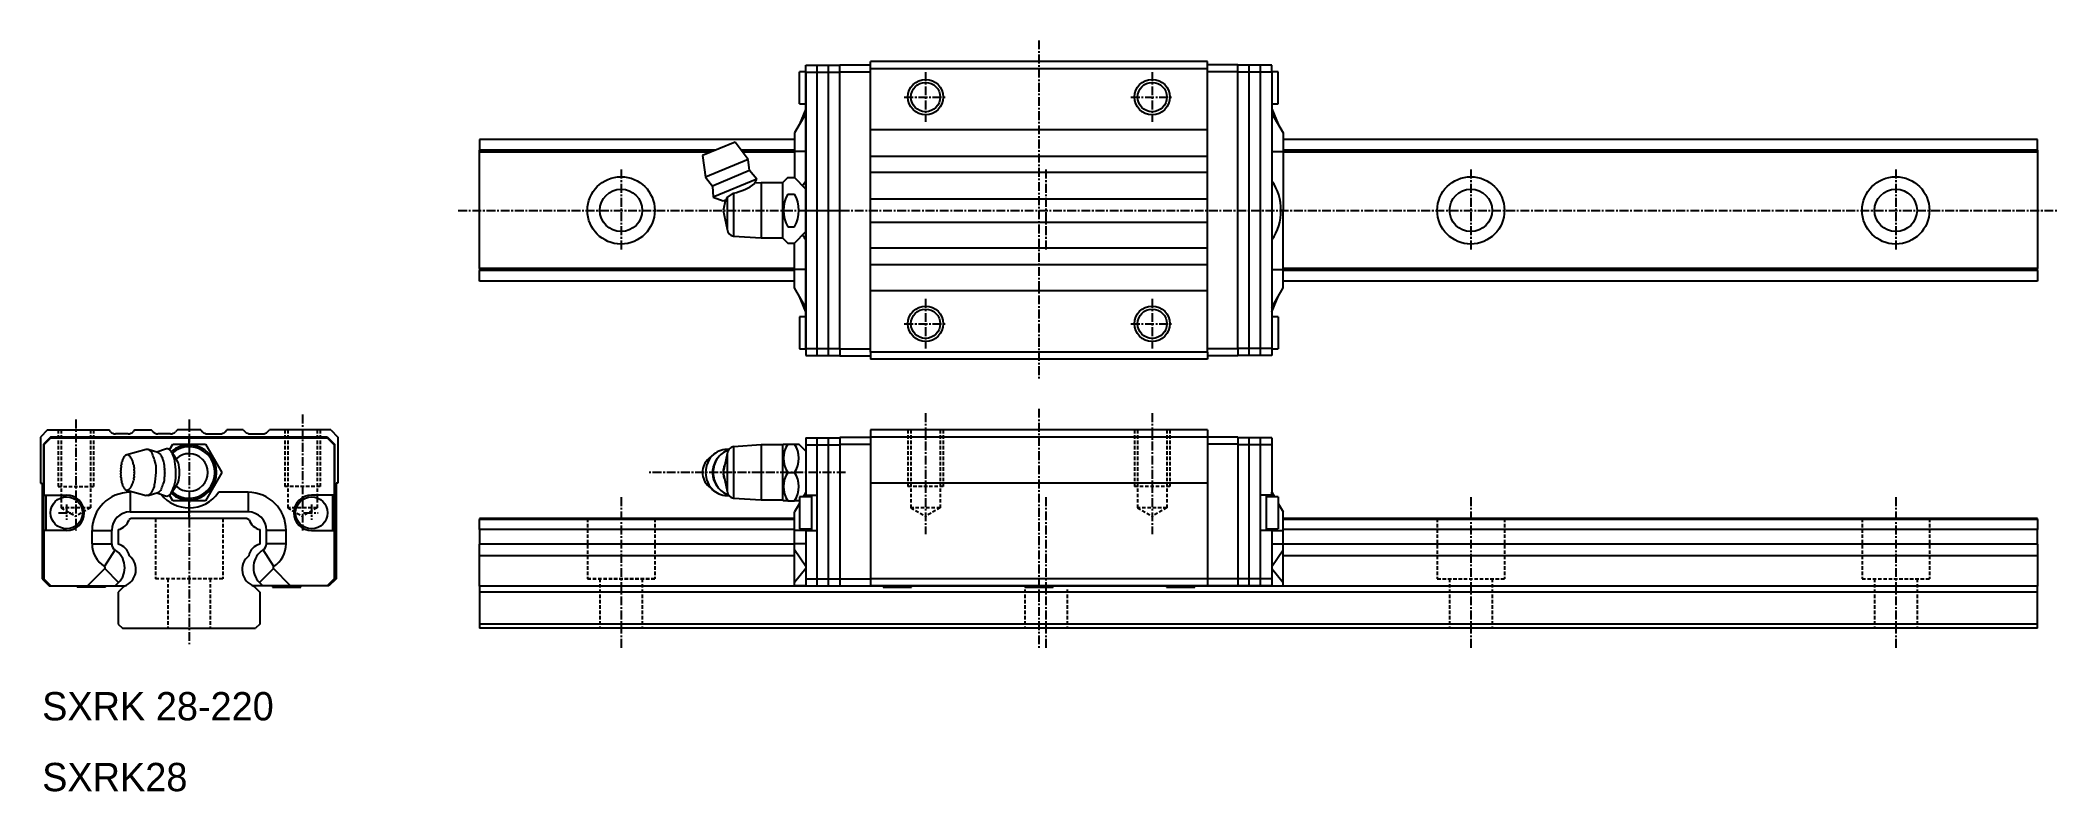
# Model space of a CAD drawing. Extents: x 10 to 295, y 10 to 116.
import ezdxf

# ---------------------------------------------------------------- set-up
doc = ezdxf.new("R2010")
doc.units = 0
doc.linetypes.add('CENTER', pattern=[2, 1.25, -0.25, 0.25, -0.25])
doc.linetypes.add('DASHED', pattern=[0.75, 0.5, -0.25])
doc.layers.get('0').update_dxf_attribs({"linetype": 'CONTINUOUS'})
doc.layers.add('CENTER', color=1, linetype='CENTER')

msp = doc.modelspace()

# ---------------------------------------------------------------- linework, layer by layer
at = {"color": 7, "linetype": 'CONTINUOUS'}
for p, q in [((116.95, 107.05), (116.95, 111.55)), ((117.85, 111.55), (116.95, 111.55)), ((117.85, 112.5), (122.65, 112.5)), ((117.85, 111.5), (117.85, 112.5)), ((117.85, 111.5), (117.85, 112.5)), ((117.85, 112.5), (122.65, 112.5)), ((117.85, 92), (117.85, 111.5)), ((117.85, 111.5), (117.85, 92)), ((117.85, 111.5), (122.65, 111.5)), ((117.85, 111.5), (122.65, 111.5)), ((119.45, 71.5), (119.45, 112.5)), ((121.05, 71.5), (121.05, 112.5)), ((122.65, 112.55), (126.95, 112.55)), ((122.65, 111.55), (122.65, 112.55)), ((122.65, 72.45), (122.65, 111.55)), ((122.65, 111.55), (126.95, 111.55)), ((174.55, 113), (126.95, 113)), ((126.95, 112), (126.95, 113)), ((126.95, 72), (126.95, 112)), ((174.55, 112), (126.95, 112)), ((174.55, 112), (174.55, 113)), ((178.85, 112.55), (174.55, 112.55)), ((174.55, 72), (174.55, 112)), ((178.85, 111.55), (174.55, 111.55)), ((178.85, 111.55), (178.85, 112.55)), ((183.65, 112.5), (178.85, 112.5)), ((178.85, 72.45), (178.85, 111.55)), ((183.65, 111.5), (178.85, 111.5)), ((180.45, 71.5), (180.45, 112.5)), ((182.05, 71.5), (182.05, 112.5)), ((183.65, 111.5), (183.65, 112.5)), ((184.55, 111.55), (183.65, 111.55)), ((183.65, 111.5), (183.65, 72.5)), ((184.55, 107.05), (184.55, 111.55)), ((117.85, 105.7), (116.25, 102.93)), ((117.85, 105.7), (116.25, 102.93)), ((116.95, 107.05), (117.85, 107.05)), ((117.85, 106.33), (116.97, 104.17)), ((117.85, 106.33), (116.97, 104.17)), ((183.65, 107.05), (184.55, 107.05)), ((183.65, 106.33), (184.53, 104.17)), ((183.65, 105.7), (185.25, 102.93)), ((116.25, 102.93), (116.25, 100.33)), ((116.25, 102.93), (116.25, 100.33)), ((174.55, 103.35), (126.95, 103.35)), ((185.25, 102.93), (185.25, 100.33)), ((116.25, 102), (71.75, 102)), ((71.75, 102), (71.75, 100.48)), ((105.07, 100.48), (71.75, 100.48)), ((71.75, 100.2), (71.75, 100.48)), ((71.75, 83.8), (71.75, 100.2)), ((104.38, 100.2), (71.75, 100.2)), ((107.86, 101.64), (103.24, 99.73)), ((109.71, 99.16), (107.86, 101.64)), ((116.25, 100.48), (108.73, 100.48)), ((116.25, 100.2), (108.94, 100.2)), ((116.25, 100.33), (116.25, 96.6)), ((116.25, 100.33), (116.25, 96.6)), ((117.85, 100.33), (116.25, 100.33)), ((117.85, 100.33), (116.25, 100.33)), ((183.65, 100.33), (185.25, 100.33)), ((291.75, 102), (185.25, 102)), ((291.75, 100.48), (185.25, 100.48)), ((185.25, 100.33), (185.25, 92)), ((291.75, 100.2), (185.25, 100.2)), ((291.75, 100.48), (291.75, 102)), ((291.75, 100.48), (291.75, 100.2)), ((291.75, 100.2), (291.75, 83.8)), ((103.24, 99.73), (103.69, 96.67)), ((109.71, 99.16), (103.69, 96.67)), ((109.89, 97.61), (104.66, 95.44)), ((109.89, 97.61), (109.71, 99.16)), ((110.93, 96.42), (109.89, 97.61)), ((126.95, 99.65), (174.55, 99.65)), ((174.55, 97.35), (126.95, 97.35)), ((103.69, 96.67), (104.66, 95.44)), ((104.66, 95.44), (104.76, 93.86)), ((110.93, 96.42), (104.76, 93.86)), ((106.75, 93.81), (107.63, 94.45)), ((107.63, 94.45), (107.63, 88.36)), ((110.66, 95.82), (110.93, 96.42)), ((111.55, 95.87), (110.66, 95.82)), ((110.66, 95.82), (110.66, 95.82)), ((110.66, 95.82), (110.66, 95.82)), ((111.55, 95.87), (111.55, 88.12)), ((114.55, 95.87), (111.55, 95.87)), ((115.29, 96.62), (114.55, 95.87)), ((114.55, 95.87), (114.55, 88.12)), ((115.29, 96.62), (116.23, 96.62)), ((115.29, 94.31), (116.23, 94.31)), ((117.85, 95), (116.23, 96.62)), ((104.76, 93.86), (106.15, 93.36)), ((106.15, 93.36), (106.63, 93.55)), ((106.49, 93.5), (106.15, 92)), ((106.15, 92), (106.75, 89.35)), ((106.63, 93.55), (106.75, 93.81)), ((106.75, 93.81), (106.75, 89.35)), ((117.85, 72.5), (117.85, 92)), ((117.85, 92), (117.85, 72.5)), ((117.85, 92), (117.85, 72.5)), ((117.85, 92), (122.65, 92)), ((126.95, 93.65), (174.55, 93.65)), ((185.25, 92), (184.92, 92)), ((185.25, 83.67), (185.25, 92)), ((107.63, 88.36), (111.55, 88.12)), ((115.29, 89.69), (116.23, 89.69)), ((116.23, 87.38), (117.85, 89)), ((126.95, 90.35), (174.55, 90.35)), ((111.55, 88.12), (114.55, 88.12)), ((114.55, 88.12), (115.29, 87.38)), ((115.29, 87.38), (116.23, 87.38)), ((116.25, 83.67), (116.25, 87.4)), ((116.25, 83.67), (116.25, 87.4)), ((116.25, 83.67), (116.25, 87.4)), ((174.55, 86.65), (126.95, 86.65)), ((116.25, 83.8), (71.75, 83.8)), ((71.75, 83.8), (71.75, 83.52)), ((116.25, 83.52), (71.75, 83.52)), ((71.75, 82), (71.75, 83.52)), ((116.25, 81.07), (116.25, 83.67)), ((117.85, 83.67), (116.25, 83.67)), ((116.25, 81.07), (116.25, 83.67)), ((117.85, 83.67), (116.25, 83.67)), ((116.25, 81.07), (116.25, 83.67)), ((117.85, 83.67), (116.25, 83.67)), ((126.95, 84.35), (174.55, 84.35)), ((183.65, 83.67), (185.25, 83.67)), ((291.75, 83.8), (185.25, 83.8)), ((185.25, 81.07), (185.25, 83.67)), ((291.75, 83.52), (185.25, 83.52)), ((291.75, 83.52), (291.75, 83.8)), ((291.75, 83.52), (291.75, 82)), ((116.25, 82), (71.75, 82)), ((117.85, 78.3), (116.25, 81.07)), ((117.85, 78.3), (116.25, 81.07)), ((117.85, 78.3), (116.25, 81.07)), ((117.85, 77.67), (116.97, 79.83)), ((117.85, 77.67), (116.97, 79.83)), ((117.85, 77.67), (116.97, 79.83)), ((174.55, 80.65), (126.95, 80.65)), ((183.65, 78.3), (185.25, 81.07)), ((183.65, 77.67), (184.53, 79.83)), ((291.75, 82), (185.25, 82)), ((117.85, 76.95), (116.95, 76.95)), ((116.95, 76.95), (116.95, 72.45)), ((184.55, 76.95), (183.65, 76.95)), ((184.55, 76.95), (184.55, 72.45)), ((116.95, 72.45), (117.85, 72.45)), ((117.85, 72.5), (117.85, 71.5)), ((117.85, 72.5), (117.85, 71.5)), ((117.85, 72.5), (117.85, 71.5)), ((117.85, 72.5), (122.65, 72.5)), ((117.85, 72.5), (122.65, 72.5)), ((117.85, 72.5), (122.65, 72.5)), ((117.85, 71.5), (122.65, 71.5)), ((117.85, 71.5), (122.65, 71.5)), ((117.85, 71.5), (122.65, 71.5)), ((122.65, 72.45), (126.95, 72.45)), ((122.65, 72.45), (122.65, 71.45)), ((122.65, 71.45), (126.95, 71.45)), ((174.55, 72), (126.95, 72)), ((126.95, 72), (126.95, 71)), ((178.85, 72.45), (174.55, 72.45)), ((174.55, 72), (174.55, 71)), ((178.85, 71.45), (174.55, 71.45)), ((183.65, 72.5), (178.85, 72.5)), ((178.85, 72.45), (178.85, 71.45)), ((183.65, 71.5), (178.85, 71.5)), ((183.65, 72.5), (183.65, 71.5)), ((183.65, 72.45), (184.55, 72.45)), ((174.55, 71), (126.95, 71)), ((10.75, 61), (9.75, 60)), ((9.75, 60), (9.75, 53.5)), ((11.2, 60), (10.2, 59)), ((11.25, 59.9), (10.25, 58.9)), ((11.25, 59.9), (10.25, 58.9)), ((10.75, 61), (19.4, 61)), ((50.3, 60), (11.2, 60)), ((11.25, 59.9), (30.75, 59.9)), ((30.75, 59.9), (11.25, 59.9)), ((19.66, 60.74), (19.4, 61)), ((22.14, 60.45), (20.36, 60.45)), ((23.1, 61), (22.84, 60.74)), ((23.1, 61), (25.4, 61)), ((25.66, 60.74), (25.4, 61)), ((28.14, 60.45), (26.36, 60.45)), ((29.1, 61), (28.84, 60.74)), ((32.4, 61), (29.1, 61)), ((30.75, 59.9), (50.25, 59.9)), ((30.75, 59.9), (50.25, 59.9)), ((50.25, 59.9), (30.75, 59.9)), ((30.75, 59), (30.75, 59.9)), ((32.4, 61), (32.66, 60.74)), ((33.36, 60.45), (35.14, 60.45)), ((35.84, 60.74), (36.1, 61)), ((38.4, 61), (36.1, 61)), ((38.4, 61), (38.66, 60.74)), ((39.36, 60.45), (41.14, 60.45)), ((41.84, 60.74), (42.1, 61)), ((50.75, 61), (42.1, 61)), ((50.25, 59.9), (51.25, 58.9)), ((50.25, 59.9), (51.25, 58.9)), ((50.25, 59.9), (51.25, 58.9)), ((50.3, 60), (51.3, 59)), ((50.75, 61), (51.75, 60)), ((51.75, 60), (51.75, 53.5)), ((117.85, 59.9), (117.85, 58.9)), ((117.85, 59.9), (122.65, 59.9)), ((117.85, 59.9), (117.85, 58.9)), ((117.85, 59.9), (122.65, 59.9)), ((117.85, 59.9), (117.85, 58.9)), ((117.85, 59.9), (122.65, 59.9)), ((119.45, 39), (119.45, 59.9)), ((121.05, 39), (121.05, 59.9)), ((122.65, 60), (126.95, 60)), ((122.65, 60), (122.65, 59)), ((174.55, 61), (126.95, 61)), ((126.95, 61), (126.95, 60)), ((174.55, 60), (126.95, 60)), ((126.95, 60), (126.95, 53.5)), ((174.55, 61), (174.55, 60)), ((178.85, 60), (174.55, 60)), ((174.55, 60), (174.55, 53.5)), ((178.85, 60), (178.85, 59)), ((183.65, 59.9), (178.85, 59.9)), ((180.45, 39), (180.45, 59.9)), ((182.05, 39), (182.05, 59.9)), ((183.65, 59.9), (183.65, 58.9)), ((10.2, 59), (10.2, 40)), ((10.25, 58.9), (10.25, 51.8)), ((10.25, 58.9), (10.25, 51.8)), ((24.71, 58.24), (21.97, 57.49)), ((26.35, 57.82), (24.98, 58.24)), ((27.43, 58.31), (26.21, 57.86)), ((27.98, 58.2), (28.44, 59)), ((28.61, 57.42), (28.19, 57.98)), ((28.44, 59), (33.06, 59)), ((28.94, 56.93), (28.61, 57.42)), ((33.06, 59), (35.37, 55)), ((51.25, 58.9), (51.25, 51.8)), ((51.25, 58.9), (51.25, 51.8)), ((51.25, 58.9), (51.25, 51.8)), ((51.3, 59), (51.3, 40)), ((104.86, 57.58), (104.14, 56.98)), ((106.75, 57.65), (106.15, 55)), ((106.75, 57.65), (106.75, 52.35)), ((111.55, 58.88), (107.63, 58.64)), ((107.63, 58.64), (107.63, 51.36)), ((114.55, 58.88), (111.55, 58.88)), ((111.55, 58.88), (111.55, 51.13)), ((114.67, 59), (114.55, 58.88)), ((114.55, 58.88), (114.55, 51.13)), ((114.67, 59), (115.29, 59)), ((115.29, 59), (116.23, 59)), ((116.23, 59), (116.85, 59)), ((117.85, 58), (116.85, 59)), ((117.85, 58.9), (122.65, 58.9)), ((117.85, 58.9), (117.85, 51.8)), ((117.85, 58.9), (117.85, 51.8)), ((117.85, 58.9), (122.65, 58.9)), ((117.85, 58.9), (117.85, 51.8)), ((117.85, 58.9), (122.65, 58.9)), ((122.65, 59), (126.95, 59)), ((122.65, 59), (122.65, 40)), ((178.85, 59), (174.55, 59)), ((178.85, 59), (178.85, 40)), ((183.65, 58.9), (178.85, 58.9)), ((183.65, 58.9), (183.65, 51.8)), ((29.2, 56.43), (28.94, 56.93)), ((35.37, 55), (33.06, 51)), ((106.15, 55), (106.75, 52.35)), ((115.29, 55), (116.23, 55)), ((9.75, 53.5), (10, 53.5)), ((10, 53.5), (10, 40)), ((10.25, 51.8), (13.45, 51.8)), ((10.25, 51.8), (13.45, 51.8)), ((10.5, 51.8), (10.5, 46.8)), ((10.5, 51.8), (10.5, 46.8)), ((21.97, 52.51), (24.71, 51.76)), ((22.42, 52.2), (22.42, 49.43)), ((22.42, 52.2), (22.42, 49.43)), ((24.98, 51.76), (26.35, 52.18)), ((26.21, 52.14), (27.43, 51.69)), ((28.44, 51), (27.98, 51.8)), ((28.19, 52.02), (28.61, 52.58)), ((28.61, 52.58), (28.94, 53.07)), ((28.94, 53.07), (29.2, 53.57)), ((39.08, 52.2), (34.89, 52.2)), ((39.08, 52.2), (34.89, 52.2)), ((39.08, 52.2), (34.89, 52.2)), ((39.08, 52.2), (39.08, 49.43)), ((39.08, 52.2), (39.08, 49.43)), ((39.08, 52.2), (39.08, 49.43)), ((51.25, 51.8), (48.05, 51.8)), ((51.25, 51.8), (48.05, 51.8)), ((51.25, 51.8), (48.05, 51.8)), ((51, 51.8), (51, 46.8)), ((51, 51.8), (51, 46.8)), ((51.5, 53.5), (51.5, 40)), ((51.75, 53.5), (51.5, 53.5)), ((107.63, 51.36), (111.55, 51.13)), ((116.95, 51.55), (116.95, 47.05)), ((118.65, 51.55), (116.95, 51.55)), ((117.4, 51.55), (117.58, 51.73)), ((117.85, 52.2), (117.47, 51.55)), ((117.85, 52.2), (117.47, 51.55)), ((117.85, 52.2), (117.47, 51.55)), ((117.85, 51.55), (117.85, 51.8)), ((117.85, 51.8), (119.45, 51.8)), ((117.85, 51.55), (117.85, 51.8)), ((117.85, 51.8), (119.45, 51.8)), ((117.85, 51.55), (117.85, 51.8)), ((117.85, 51.8), (119.45, 51.8)), ((118.65, 51.8), (118.65, 46.8)), ((118.65, 51.8), (118.65, 46.8)), ((126.95, 53.5), (126.95, 40)), ((174.55, 53.5), (126.95, 53.5)), ((174.55, 53.5), (174.55, 40)), ((183.65, 51.8), (182.05, 51.8)), ((182.85, 51.8), (182.85, 46.8)), ((184.55, 51.55), (182.85, 51.55)), ((183.65, 52.2), (184.03, 51.55)), ((183.65, 51.55), (183.65, 51.8)), ((184.55, 51.55), (184.55, 47.05)), ((22.55, 48.5), (22.27, 48.34)), ((22.42, 49.43), (30.75, 49.43)), ((22.42, 49.43), (30.75, 49.43)), ((38.95, 48.5), (22.55, 48.5)), ((33.06, 51), (28.44, 51)), ((30.75, 50), (30.75, 51)), ((30.75, 49.43), (30.75, 50)), ((30.75, 49.43), (30.75, 50)), ((30.75, 49.43), (30.75, 50)), ((39.08, 49.43), (30.75, 49.43)), ((39.08, 49.43), (30.75, 49.43)), ((39.08, 49.43), (30.75, 49.43)), ((30.75, 48.5), (30.75, 49.43)), ((38.95, 48.5), (39.23, 48.34)), ((116.25, 48.5), (71.75, 48.5)), ((71.75, 48.5), (71.75, 48.34)), ((111.55, 51.13), (114.55, 51.13)), ((114.55, 51.13), (114.67, 51)), ((115.29, 51), (114.67, 51)), ((115.29, 51), (116.23, 51)), ((116.85, 51), (116.23, 51)), ((116.95, 50.64), (116.25, 49.43)), ((116.95, 50.64), (116.25, 49.43)), ((116.95, 50.64), (116.25, 49.43)), ((116.25, 46.83), (116.25, 49.43)), ((116.25, 46.83), (116.25, 49.43)), ((116.25, 46.83), (116.25, 49.43)), ((116.85, 51), (116.95, 51.1)), ((184.55, 50.64), (185.25, 49.43)), ((185.25, 46.83), (185.25, 49.43)), ((291.75, 48.5), (185.25, 48.5)), ((291.75, 48.34), (291.75, 48.5)), ((10.25, 46.8), (10.25, 40)), ((10.25, 46.8), (10.25, 40)), ((13.45, 46.8), (10.25, 46.8)), ((13.45, 46.8), (10.25, 46.8)), ((17.05, 46.83), (19.82, 46.83)), ((17.05, 46.83), (19.82, 46.83)), ((17.05, 44.92), (17.05, 46.83)), ((17.05, 44.92), (17.05, 46.83)), ((19.82, 44.92), (19.82, 46.83)), ((19.82, 44.92), (19.82, 46.83)), ((20.75, 46.94), (20.75, 44.86)), ((40.75, 46.94), (40.75, 44.86)), ((44.45, 46.83), (41.68, 46.83)), ((44.45, 46.83), (41.68, 46.83)), ((44.45, 46.83), (41.68, 46.83)), ((41.68, 44.92), (41.68, 46.83)), ((41.68, 44.92), (41.68, 46.83)), ((41.68, 44.92), (41.68, 46.83)), ((44.45, 44.92), (44.45, 46.83)), ((44.45, 44.92), (44.45, 46.83)), ((44.45, 44.92), (44.45, 46.83)), ((48.05, 46.8), (51.25, 46.8)), ((48.05, 46.8), (51.25, 46.8)), ((48.05, 46.8), (51.25, 46.8)), ((51.25, 46.8), (51.25, 40)), ((51.25, 46.8), (51.25, 40)), ((51.25, 46.8), (51.25, 40)), ((116.25, 48.34), (71.75, 48.34)), ((71.75, 46.94), (71.75, 48.34)), ((116.25, 46.94), (71.75, 46.94)), ((71.75, 46.94), (71.75, 44.86)), ((116.25, 44.92), (116.25, 46.83)), ((117.85, 46.83), (116.25, 46.83)), ((116.25, 44.92), (116.25, 46.83)), ((117.85, 46.83), (116.25, 46.83)), ((116.25, 44.92), (116.25, 46.83)), ((117.85, 46.83), (116.25, 46.83)), ((116.95, 47.05), (118.65, 47.05)), ((117.85, 46.8), (117.85, 47.05)), ((117.85, 46.8), (117.85, 47.05)), ((117.85, 46.8), (117.85, 47.05)), ((117.85, 46.8), (117.85, 40)), ((117.85, 46.8), (119.45, 46.8)), ((117.85, 46.8), (117.85, 40)), ((117.85, 46.8), (119.45, 46.8)), ((117.85, 46.8), (119.45, 46.8)), ((117.85, 46.8), (117.85, 40)), ((183.65, 46.8), (182.05, 46.8)), ((182.85, 47.05), (184.55, 47.05)), ((183.65, 46.8), (183.65, 47.05)), ((183.65, 46.83), (185.25, 46.83)), ((183.65, 46.8), (183.65, 40)), ((291.75, 48.34), (185.25, 48.34)), ((291.75, 46.94), (185.25, 46.94)), ((185.25, 44.92), (185.25, 46.83)), ((291.75, 48.34), (291.75, 46.94)), ((291.75, 44.86), (291.75, 46.94)), ((17.05, 44.92), (19.82, 44.92)), ((17.05, 44.92), (19.82, 44.92)), ((18.8, 41.73), (20.29, 44.07)), ((18.8, 41.73), (20.29, 44.07)), ((42.7, 41.73), (41.21, 44.07)), ((42.7, 41.73), (41.21, 44.07)), ((42.7, 41.73), (41.21, 44.07)), ((44.45, 44.92), (41.68, 44.92)), ((44.45, 44.92), (41.68, 44.92)), ((44.45, 44.92), (41.68, 44.92)), ((116.25, 44.86), (71.75, 44.86)), ((71.75, 43.24), (71.75, 44.86)), ((116.25, 43.24), (71.75, 43.24)), ((71.75, 38.95), (71.75, 43.24)), ((117.85, 44.92), (116.25, 44.92)), ((116.25, 44.07), (116.25, 44.92)), ((117.85, 44.92), (116.25, 44.92)), ((116.25, 44.07), (116.25, 44.92)), ((117.85, 44.92), (116.25, 44.92)), ((116.25, 44.07), (116.25, 44.92)), ((116.25, 39.46), (116.25, 44.07)), ((117.85, 41.73), (116.25, 44.07)), ((116.25, 39.46), (116.25, 44.07)), ((117.85, 41.73), (116.25, 44.07)), ((116.25, 39.46), (116.25, 44.07)), ((117.85, 41.73), (116.25, 44.07)), ((183.65, 44.92), (185.25, 44.92)), ((183.65, 41.73), (185.25, 44.07)), ((185.25, 44.07), (185.25, 44.92)), ((291.75, 44.86), (185.25, 44.86)), ((185.25, 39.46), (185.25, 44.07)), ((291.75, 43.24), (185.25, 43.24)), ((291.75, 44.86), (291.75, 43.24)), ((291.75, 43.24), (291.75, 38.95)), ((10, 40), (11, 39)), ((10.2, 40), (11.2, 39)), ((10.25, 40), (11.25, 39)), ((10.25, 40), (11.25, 39)), ((16.42, 39), (18.84, 41.42)), ((16.42, 39), (18.84, 41.42)), ((18.84, 41.42), (20.8, 39.46)), ((18.84, 41.42), (20.8, 39.46)), ((42.66, 41.42), (40.7, 39.46)), ((42.66, 41.42), (40.7, 39.46)), ((42.66, 41.42), (40.7, 39.46)), ((45.08, 39), (42.66, 41.42)), ((45.08, 39), (42.66, 41.42)), ((45.08, 39), (42.66, 41.42)), ((51.25, 40), (50.25, 39)), ((51.25, 40), (50.25, 39)), ((51.25, 40), (50.25, 39)), ((51.3, 40), (50.3, 39)), ((51.5, 40), (50.5, 39)), ((117.85, 41.42), (116.25, 39.46)), ((117.85, 41.42), (116.25, 39.46)), ((117.85, 41.42), (116.25, 39.46)), ((117.85, 40), (117.85, 39)), ((117.85, 40), (122.65, 40)), ((117.85, 40), (117.85, 39)), ((117.85, 40), (122.65, 40)), ((117.85, 40), (122.65, 40)), ((117.85, 40), (117.85, 39)), ((122.65, 40), (126.95, 40)), ((122.65, 40), (122.65, 39)), ((174.55, 40), (126.95, 40)), ((126.95, 40), (126.95, 39)), ((178.85, 40), (174.55, 40)), ((174.55, 40), (174.55, 39)), ((183.65, 40), (178.85, 40)), ((178.85, 40), (178.85, 39)), ((183.65, 41.42), (185.25, 39.46)), ((183.65, 40), (183.65, 39)), ((11, 39), (11.2, 39)), ((11.2, 39), (11.25, 39)), ((11.25, 39), (16.42, 39)), ((11.25, 39), (16.42, 39)), ((14.95, 39), (14.95, 38.8)), ((18.95, 38.8), (14.95, 38.8)), ((16.42, 39), (20.33, 39)), ((16.42, 39), (20.33, 39)), ((18.95, 38.8), (18.95, 39)), ((20.33, 39), (20.8, 39.46)), ((20.33, 39), (20.8, 39.46)), ((20.33, 39), (21.73, 39)), ((20.33, 39), (21.73, 39)), ((21.6, 38.95), (20.75, 38.1)), ((20.75, 38.1), (20.75, 33.6)), ((41.17, 39), (39.77, 39)), ((41.17, 39), (39.77, 39)), ((41.17, 39), (39.77, 39)), ((39.9, 38.95), (40.75, 38.1)), ((41.17, 39), (40.7, 39.46)), ((41.17, 39), (40.7, 39.46)), ((41.17, 39), (40.7, 39.46)), ((40.75, 38.1), (40.75, 33.6)), ((45.08, 39), (41.17, 39)), ((45.08, 39), (41.17, 39)), ((45.08, 39), (41.17, 39)), ((42.55, 39), (42.55, 38.8)), ((42.55, 38.8), (46.55, 38.8)), ((50.25, 39), (45.08, 39)), ((50.25, 39), (45.08, 39)), ((50.25, 39), (45.08, 39)), ((46.55, 38.8), (46.55, 39)), ((50.3, 39), (50.25, 39)), ((50.5, 39), (50.3, 39)), ((128.75, 38.95), (71.75, 38.95)), ((71.75, 38.95), (71.75, 38.1)), ((291.75, 38.1), (71.75, 38.1)), ((71.75, 38.1), (71.75, 33.6)), ((116.25, 39), (116.25, 39.46)), ((116.25, 39), (116.25, 39.46)), ((116.25, 39), (116.25, 39.46)), ((117.85, 39), (116.25, 39)), ((117.85, 39), (116.25, 39)), ((117.85, 39), (116.25, 39)), ((117.85, 39), (122.65, 39)), ((117.85, 39), (122.65, 39)), ((117.85, 39), (122.65, 39)), ((122.65, 39), (126.95, 39)), ((174.55, 39), (126.95, 39)), ((128.75, 39), (128.75, 38.8)), ((128.75, 38.8), (132.75, 38.8)), ((132.75, 38.8), (132.75, 39)), ((148.75, 38.95), (132.75, 38.95)), ((148.75, 39), (148.75, 38.8)), ((148.75, 38.8), (152.75, 38.8)), ((152.75, 38.8), (152.75, 39)), ((168.75, 38.95), (152.75, 38.95)), ((168.75, 39), (168.75, 38.8)), ((168.75, 38.8), (172.75, 38.8)), ((172.75, 38.8), (172.75, 39)), ((291.75, 38.95), (172.75, 38.95)), ((178.85, 39), (174.55, 39)), ((183.65, 39), (178.85, 39)), ((183.65, 39), (185.25, 39)), ((185.25, 39), (185.25, 39.46)), ((291.75, 38.1), (291.75, 38.95)), ((291.75, 33.6), (291.75, 38.1)), ((20.75, 33.6), (21.35, 33)), ((21.35, 33), (40.15, 33)), ((40.75, 33.6), (40.15, 33)), ((291.75, 33.6), (71.75, 33.6)), ((71.75, 33.6), (71.75, 33)), ((291.75, 33), (71.75, 33)), ((291.75, 33), (291.75, 33.6))]:
    msp.add_line(p, q, dxfattribs=at)
at = {"color": 3, "linetype": 'DASHED'}
for p, q in [((12.25, 61), (12.25, 53)), ((12.68, 61), (12.68, 50)), ((16.82, 61), (16.82, 50)), ((17.25, 61), (17.25, 53)), ((44.25, 61), (44.25, 53)), ((44.68, 61), (44.68, 50)), ((48.82, 61), (48.82, 50)), ((49.25, 61), (49.25, 53)), ((132.25, 61), (132.25, 53)), ((132.68, 61), (132.68, 50)), ((136.82, 61), (136.82, 50)), ((137.25, 61), (137.25, 53)), ((164.25, 61), (164.25, 53)), ((164.68, 61), (164.68, 50)), ((168.82, 61), (168.82, 50)), ((169.25, 61), (169.25, 53)), ((12.25, 53), (17.25, 53)), ((49.25, 53), (44.25, 53)), ((137.25, 53), (132.25, 53)), ((169.25, 53), (164.25, 53)), ((16.82, 50), (12.68, 50)), ((12.68, 50), (14.75, 48.81)), ((16.82, 50), (14.75, 48.81)), ((26, 48.5), (26, 40)), ((35.5, 48.5), (35.5, 40)), ((44.68, 50), (46.75, 48.81)), ((48.82, 50), (44.68, 50)), ((48.82, 50), (46.75, 48.81)), ((87, 48.5), (87, 40)), ((87, 48.5), (87, 40)), ((96.5, 48.5), (96.5, 40)), ((96.5, 48.5), (96.5, 40)), ((136.82, 50), (132.68, 50)), ((132.68, 50), (134.75, 48.81)), ((136.82, 50), (134.75, 48.81)), ((164.68, 50), (166.75, 48.81)), ((168.82, 50), (164.68, 50)), ((168.82, 50), (166.75, 48.81)), ((207, 48.5), (207, 40)), ((216.5, 48.5), (216.5, 40)), ((267, 48.5), (267, 40)), ((276.5, 48.5), (276.5, 40)), ((35.5, 40), (26, 40)), ((27.75, 40), (27.75, 33)), ((33.75, 40), (33.75, 33)), ((87, 40), (96.5, 40)), ((96.5, 40), (87, 40)), ((88.75, 40), (88.75, 33)), ((88.75, 40), (88.75, 33)), ((94.75, 40), (94.75, 33)), ((94.75, 40), (94.75, 33)), ((207, 40), (216.5, 40)), ((208.75, 40), (208.75, 33)), ((214.75, 40), (214.75, 33)), ((267, 40), (276.5, 40)), ((268.75, 40), (268.75, 33)), ((274.75, 40), (274.75, 33)), ((148.75, 38.5), (148.75, 33)), ((154.75, 38.5), (154.75, 33))]:
    msp.add_line(p, q, dxfattribs=at)
at = {"linetype": 'CONTINUOUS'}
for p, q in [((24.98, 58.24), (24.71, 58.24)), ((24.98, 51.76), (24.71, 51.76))]:
    msp.add_line(p, q, dxfattribs=at)
at = {"color": 3, "linetype": 'CONTINUOUS'}
for centre in [(134.75, 108), (166.75, 108), (134.75, 76), (166.75, 76)]:
    msp.add_circle(centre, 2.5, dxfattribs=at)
at = {"color": 7, "linetype": 'CONTINUOUS'}
for centre, radius in [((134.75, 108), 2.07), ((166.75, 108), 2.07), ((91.75, 92), 4.75), ((91.75, 92), 3), ((211.75, 92), 4.75), ((211.75, 92), 3), ((271.75, 92), 4.75), ((271.75, 92), 3), ((134.75, 76), 2.07), ((166.75, 76), 2.07), ((13.45, 49.3), 2.25), ((48.05, 49.3), 2.25)]:
    msp.add_circle(centre, radius, dxfattribs=at)
for centre, radius, start, end in [((106.23, 101.55), 7.24, 281.1312, 307.648), ((119.3, 92), 4.62, 150.0092, 209.9908), ((112.23, 92), 4.62, 330.0001, 29.9999), ((120.99, 93.49), 4.11, 139.8147, 151.2732), ((120.99, 93.49), 4.11, 139.8147, 151.2732), ((178.25, 92.22), 6.67, 358.1073, 36.0009), ((178.25, 91.78), 6.67, 323.9991, 1.8927), ((107.75, 89.35), 1, 180, 263.2229), ((120.99, 90.51), 4.11, 208.7268, 220.1853), ((120.99, 90.51), 4.11, 208.7268, 220.1853), ((120.99, 90.51), 4.11, 208.7268, 220.1853), ((20.36, 61.45), 1, 225, 270), ((22.14, 61.45), 1, 270, 315), ((26.36, 61.45), 1, 225, 270), ((28.14, 61.45), 1, 270, 315), ((33.36, 61.45), 1, 225, 270), ((35.14, 61.45), 1, 270, 315), ((39.36, 61.45), 1, 225, 270), ((41.14, 61.45), 1, 270, 315), ((22.52, 56.49), 1.18, 149.9462, 160.6158), ((23.59, 55.88), 2.41, 144.2871, 149.9462), ((22.03, 57), 0.49, 97.1639, 144.2871), ((21.92, 56.86), 0.628, 42.7713, 85.8209), ((21.09, 56.09), 1.76, 34.4113, 42.7713), ((21.41, 56.31), 1.37, 24.8028, 34.4113), ((24.57, 57.24), 1.08, 21.0278, 67.2834), ((5.01, 49.72), 22.03, 18.6519, 21.0278), ((25.76, 56.55), 1.39, 55.0676, 65.0564), ((26.19, 57.16), 0.646, 25.4744, 55.0676), ((47.21, 67.18), 22.64, 205.4744, 206.7542), ((27.61, 57.83), 0.511, 60.8171, 110.5992), ((27.38, 57.42), 0.984, 34.9878, 60.8171), ((25.54, 56.13), 3.23, 7.3525, 34.9878), ((30.75, 55), 3.88, 229.2393, 130.7607), ((30.75, 55), 3.64, 229.0058, 130.9942), ((30.75, 55), 2.65, 226.8285, 133.1715), ((106.99, 55.08), 3.29, 130.7852, 155.8923), ((106.71, 55.4), 2.86, 85.1547, 130.7852), ((107.95, 55.25), 3.11, 109.6894, 146.9357), ((107.75, 57.65), 1, 96.7771, 180), ((118.22, 57), 3.54, 145.6279, 214.3721), ((113.31, 57), 3.54, 325.6279, 34.3721), ((22.93, 55.29), 1.81, 173.733, 180.0616), ((17.4, 55.28), 3.71, 356.9724, 0.0616), ((22.93, 54.99), 1.83, 176.9724, 183.2469), ((17.4, 54.68), 3.72, 0.1617, 3.2469), ((22.93, 54.69), 1.81, 180.1617, 186.4986), ((17.28, 55.91), 3.87, 353.733, 356.7047), ((17.26, 54.05), 3.89, 3.5403, 6.4986), ((22.91, 55.58), 1.77, 170.1836, 176.7047), ((22.91, 54.4), 1.77, 183.5403, 190.0814), ((16.91, 56.62), 4.32, 350.1836, 352.8665), ((22.86, 55.88), 1.68, 165.9229, 172.8665), ((15.69, 57.67), 5.71, 345.9229, 347.9835), ((22.76, 56.17), 1.51, 160.0922, 167.9835), ((-0.51, 64.6), 23.24, 340.0922, 340.6158), ((17.09, 54.32), 6.13, 22.7591, 24.8028), ((21.05, 55.98), 1.84, 16.1339, 22.7591), ((-10.61, 46.82), 34.79, 15.7913, 16.1339), ((20.83, 55.71), 2.12, 10.2366, 15.7913), ((53.87, 61.68), 31.46, 190.2366, 190.607), ((20.71, 55.47), 2.29, 5.5412, 10.607), ((20.71, 54.52), 2.28, 349.0693, 354.1585), ((39.2, 57.26), 16.29, 185.5412, 186.2483), ((39.56, 52.59), 16.67, 173.4671, 174.1585), ((20.64, 55.23), 2.37, 1.408, 6.2483), ((20.65, 54.76), 2.37, 353.4671, 358.3172), ((36.65, 54.29), 13.64, 177.4766, 178.3172), ((36.58, 55.62), 13.57, 181.408, 182.2531), ((20.62, 54.99), 2.4, 357.4766, 2.2531), ((21.9, 55.42), 4.21, 354.2322, 18.6519), ((-49.21, 62.61), 75.68, 352.8838, 354.2322), ((25.75, 56.36), 1.4, 7.3483, 26.7542), ((52.19, 59.77), 25.26, 187.3483, 189.748), ((24.63, 54.34), 2.66, 340.7177, 1.156), ((32.22, 54.49), 4.94, 174.0912, 181.156), ((25.51, 55.19), 1.81, 354.0912, 9.748), ((6.7, 53.7), 22.23, 3.3561, 7.3525), ((23.78, 54.7), 5.12, 345.9353, 3.3561), ((24.09, 55), 5.31, 344.3386, 15.6614), ((105.99, 54.99), 2.75, 156.3696, 179.7225), ((105.87, 54.99), 2.63, 179.7225, 204.1854), ((105.7, 55.11), 2.43, 129.9202, 156.3696), ((107.14, 55.01), 3.45, 155.8923, 180.1998), ((107.25, 55.01), 3.56, 180.1998, 203.7081), ((107.79, 54.99), 3.14, 141.4466, 179.7942), ((107.64, 54.99), 2.98, 179.7942, 196.5767), ((108.22, 55.02), 3.46, 163.2854, 180.3436), ((108.52, 55.02), 3.76, 180.3436, 196.0273), ((108.36, 54.98), 3.61, 146.9357, 163.2854), ((108.55, 55), 2.4, 154.7068, 179.7781), ((108.61, 55.02), 2.46, 180.3823, 205.1326), ((118.22, 53), 3.54, 145.6279, 214.3721), ((113.31, 53), 3.54, 325.6279, 34.3721), ((13.45, 49.3), 2.5, 270, 90), ((13.45, 49.3), 2.5, 270, 90), ((22.42, 46.83), 5.37, 90.0008, 179.9992), ((22.42, 46.83), 5.37, 90.0008, 179.9992), ((16.87, 53.32), 4.37, 7.4277, 10.0814), ((22.86, 54.1), 1.67, 187.4277, 194.4141), ((15.52, 52.22), 5.9, 12.4183, 14.4141), ((22.75, 53.81), 1.5, 192.4183, 200.4132), ((-12.21, 40.8), 35.8, 20.0721, 20.4132), ((22.5, 53.48), 1.15, 200.0721, 211.1208), ((23.27, 53.95), 2.06, 211.1208, 217.8884), ((22.03, 52.98), 0.477, 217.8884, 242.119), ((21.98, 52.89), 0.381, 242.119, 267.2598), ((21.93, 53.11), 0.597, 273.2202, 298.7005), ((21.94, 53.1), 0.589, 298.7005, 314.972), ((21.22, 53.81), 1.59, 314.972, 324.4048), ((21.44, 53.66), 1.33, 324.4048, 334.4057), ((17.57, 55.51), 5.62, 334.4057, 336.6464), ((21.07, 54), 1.81, 336.6464, 343.3865), ((-4.73, 61.7), 28.74, 343.3865, 343.8022), ((20.84, 54.27), 2.1, 343.8022, 349.4059), ((56.97, 47.52), 34.65, 169.0693, 169.4059), ((23.82, 53.49), 2.08, 304.0454, 352.8838), ((26.05, 52.97), 0.842, 290.5673, 338.4782), ((30.75, 55), 5, 218.0521, 269.9873), ((30.75, 55), 5, 218.0521, 269.9873), ((6.59, 60.65), 21.76, 338.4782, 340.7177), ((27.63, 52.59), 0.919, 257.7557, 277.7073), ((27.72, 51.92), 0.242, 277.7073, 306.3092), ((28.69, 50.59), 1.41, 120.5653, 126.3092), ((27.69, 52.29), 0.561, 300.5653, 331.7244), ((22.7, 54.97), 6.23, 331.7244, 345.9353), ((30.75, 55), 5, 270.0118, 325.9324), ((30.75, 55), 5, 270.0118, 325.9324), ((30.75, 55), 5, 270.0118, 325.9324), ((39.08, 46.83), 5.37, 0.0008, 89.9992), ((39.08, 46.83), 5.37, 0.0008, 89.9992), ((39.08, 46.83), 5.37, 0.0008, 89.9992), ((48.05, 49.3), 2.5, 90, 270), ((48.05, 49.3), 2.5, 90, 270), ((48.05, 49.3), 2.5, 90, 270), ((105.78, 54.95), 2.53, 204.1854, 229.5249), ((106.91, 54.86), 3.19, 203.7081, 230.0021), ((135.55, 89.82), 48.38, 229.5249, 230.6346), ((107.87, 55.06), 3.23, 196.5767, 217.9131), ((106.76, 54.68), 2.95, 230.0021, 251.8623), ((108.11, 54.9), 3.33, 196.0273, 213.7038), ((108.13, 54.92), 3.36, 213.7038, 231.0042), ((106.7, 54.5), 2.76, 251.8623, 275.2328), ((107.85, 54.56), 2.9, 231.0042, 250.9998), ((107.75, 52.35), 1, 180, 263.2229), ((155.51, 50.86), 37.68, 177.9624, 178.5672), ((155.49, 50.86), 37.66, 177.9623, 178.5689), ((155.49, 50.86), 37.66, 177.9623, 178.5689), ((145.99, 50.86), 37.68, 1.4328, 2.0376), ((22.42, 46.83), 2.6, 90, 180), ((22.42, 46.83), 2.6, 90, 180), ((39.08, 46.83), 2.6, 0, 90), ((39.08, 46.83), 2.6, 0, 90), ((39.08, 46.83), 2.6, 0, 90), ((20.27, 48.98), 2.1, 283.2606, 342.1056), ((41.23, 48.98), 2.1, 197.8944, 256.7394), ((20.82, 44.92), 3.77, 180, 237.6682), ((20.82, 44.92), 3.77, 180, 237.6682), ((20.82, 44.92), 1, 180, 237.6682), ((20.82, 44.92), 1, 180, 237.6682), ((18.7, 41.56), 2.97, 315, 57.6682), ((18.7, 41.56), 2.97, 315, 57.6682), ((20.27, 42.82), 2.1, 11.6297, 76.7394), ((20.75, 41.3), 2.5, 289.8363, 50.9443), ((40.75, 41.3), 2.5, 129.0557, 250.1637), ((41.23, 42.82), 2.1, 103.2606, 168.3703), ((42.8, 41.56), 2.97, 122.3318, 225), ((42.8, 41.56), 2.97, 122.3318, 225), ((42.8, 41.56), 2.97, 122.3318, 225), ((40.68, 44.92), 1, 302.3318, 0), ((40.68, 44.92), 1, 302.3318, 0), ((40.68, 44.92), 1, 302.3318, 0), ((40.68, 44.92), 3.77, 302.3318, 0), ((40.68, 44.92), 3.77, 302.3318, 0), ((40.68, 44.92), 3.77, 302.3318, 0), ((18.7, 41.56), 0.2, 315.0001, 57.6681), ((42.8, 41.56), 0.2, 122.3318, 224.9999)]:
    msp.add_arc(centre, radius, start, end, dxfattribs=at)
at = {"layer": 'CENTER', "color": 1, "linetype": 'CENTER'}
for p, q in [((150.75, 116), (150.75, 68)), ((134.75, 111.5), (134.75, 104.5)), ((166.75, 111.5), (166.75, 104.5)), ((131.75, 108), (137.75, 108)), ((163.75, 108), (169.75, 108)), ((91.75, 97.75), (91.75, 86.25)), ((151.75, 97.75), (151.75, 86.25)), ((211.75, 97.75), (211.75, 86.25)), ((271.75, 97.75), (271.75, 86.25)), ((68.75, 92), (294.75, 92)), ((134.75, 79.5), (134.75, 72.5)), ((166.75, 79.5), (166.75, 72.5)), ((131.75, 76), (137.75, 76)), ((163.75, 76), (169.75, 76)), ((46.75, 63.17), (46.75, 46.81)), ((134.75, 63.36), (134.75, 46.31)), ((150.75, 64), (150.75, 30)), ((166.75, 63.36), (166.75, 46.31)), ((14.75, 62.47), (14.75, 46.81)), ((30.75, 62.47), (30.75, 30.75)), ((123.46, 55), (95.52, 55)), ((91.75, 51.5), (91.75, 30)), ((151.75, 51.5), (151.75, 30)), ((211.75, 51.5), (211.75, 30)), ((271.75, 51.5), (271.75, 30)), ((12.3, 49.3), (14.4, 49.3)), ((13.45, 50.5), (13.45, 48.3)), ((46.9, 49.3), (49, 49.3)), ((48.05, 50.5), (48.05, 48.3))]:
    msp.add_line(p, q, dxfattribs=at)

# ---------------------------------------------------------------- texts
at = {"color": 7, "linetype": 'CONTINUOUS'}
for s, p in [('SXRK 28-220', (10, 20)), ('SXRK28', (10, 10))]:
    msp.add_text(s, height=4, dxfattribs=at).set_placement(p)

doc.saveas('drawing.dxf')
